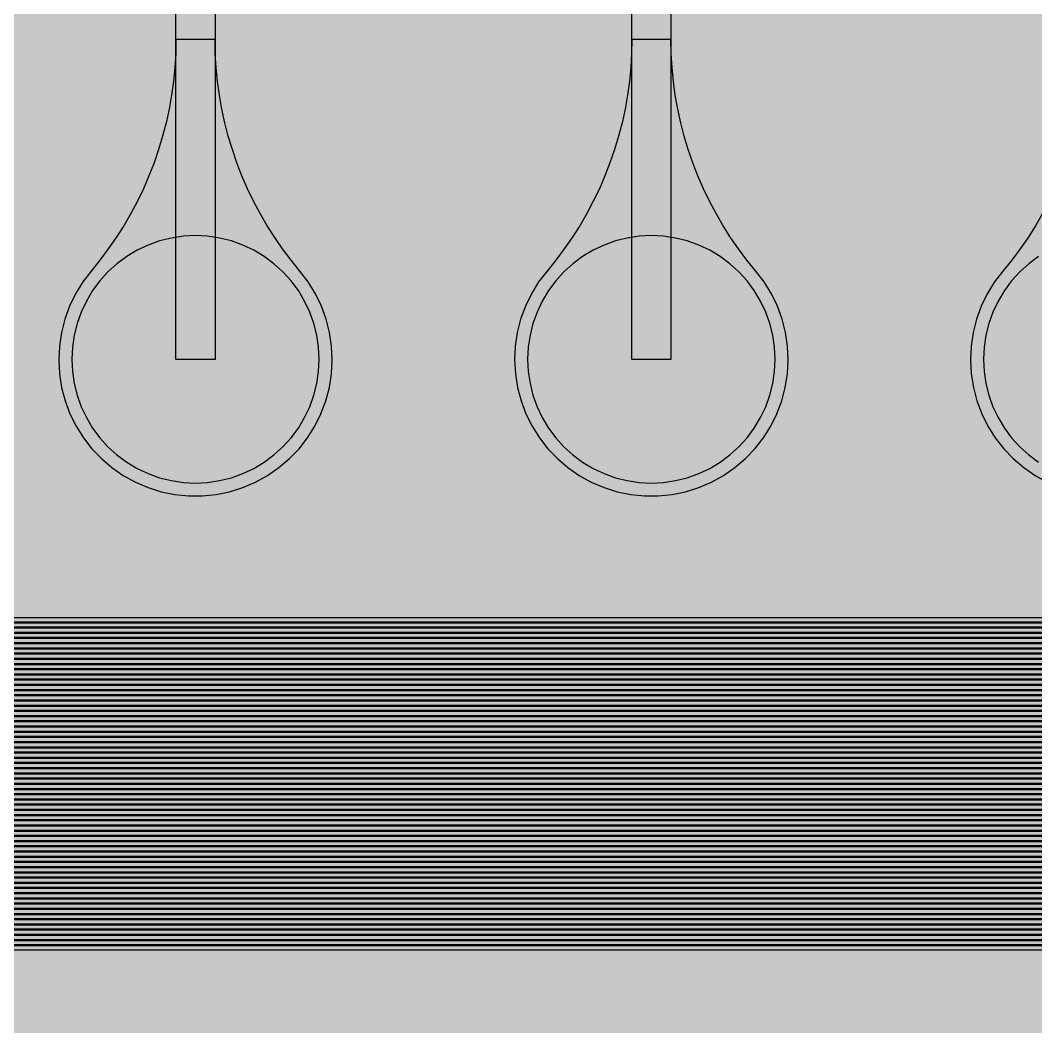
# Model space of a CAD drawing. Header units: metres. Extents: x -7231 to 10969, y -37556 to 1873.
# Drawn here: x -1178 to -398, y -27294 to -26521 of the extents above; entities that cross this region are included whole.
import ezdxf

# ---------------------------------------------------------------- set-up
doc = ezdxf.new("R2010")
doc.units = ezdxf.units.M
for name, color, linetype in [('Metal1', 4, 'CONTINUOUS'), ('Metal2', 3, 'CONTINUOUS'), ('Polyimide', 7, 'CONTINUOUS'), ('Polyimide_Negative', 5, 'CONTINUOUS')]:
    doc.layers.add(name, color=color, linetype=linetype)

msp = doc.modelspace()

# ---------------------------------------------------------------- hatches: boundary and pattern name
at = {"layer": 'Polyimide'}
msp.add_hatch(color=7, dxfattribs=at).paths.add_polyline_path([(4065.69, -468), (4066.67, -501.99), (4068.51, -535.99), (4071.41, -569.99), (4075.54, -603.99), (4081.04, -637.99), (4088.01, -671.99), (4096.52, -705.98), (4106.62, -739.98), (4118.33, -773.98), (4131.63, -807.98), (4146.49, -841.98), (4162.87, -875.98), (4180.68, -909.97), (4199.83, -943.97), (4220.22, -977.97), (4241.73, -1011.97), (4264.21, -1045.97), (4287.52, -1079.96), (4311.51, -1113.96), (4336.01, -1147.96), (4360.86, -1181.96), (4385.88, -1215.96), (4410.89, -1249.96), (4435.74, -1283.95), (4460.24, -1317.95), (4484.23, -1351.95), (4507.54, -1385.95), (4530.02, -1419.95), (4551.53, -1453.94), (4571.92, -1487.94), (4591.07, -1521.94), (4608.88, -1555.94), (4625.26, -1589.94), (4640.12, -1623.94), (4653.42, -1657.93), (4665.13, -1691.93), (4675.23, -1725.93), (4683.74, -1759.93), (4690.71, -1793.93), (4696.21, -1827.93), (4700.34, -1861.92), (4703.24, -1895.92), (4705.08, -1929.92), (4706.06, -1963.92), (4706.44, -1997.92), (4706.5, -2031.91), (4706.5, -4793.02), (4709.95, -4838.39), (4720.22, -4882.71), (4737.08, -4924.98), (4760.13, -4964.2), (4788.85, -4999.49), (4822.58, -5030.03), (4860.53, -5055.12), (4901.85, -5074.18), (4901.85, -5074.18), (4970.68, -5105.23), (5034.7, -5145.26), (5092.76, -5193.54), (5143.8, -5249.19), (5186.89, -5311.2), (5221.24, -5378.44), (5246.23, -5449.69), (5261.41, -5523.66), (5266.5, -5599), (5261.41, -5674.34), (5246.23, -5748.31), (5221.24, -5819.56), (5186.89, -5886.8), (5143.8, -5948.81), (5092.76, -6004.46), (5034.7, -6052.74), (4970.68, -6092.77), (4901.85, -6123.82), (4860.53, -6142.88), (4822.58, -6167.97), (4788.85, -6198.51), (4760.13, -6233.8), (4737.08, -6273.02), (4720.22, -6315.29), (4709.95, -6359.61), (4706.5, -6404.98), (4706.5, -9221.52), (4709.95, -9266.88), (4720.22, -9311.21), (4737.08, -9353.47), (4760.13, -9392.7), (4788.85, -9427.98), (4822.58, -9458.52), (4860.53, -9483.61), (4901.85, -9502.67), (4970.68, -9533.72), (5034.7, -9573.75), (5092.76, -9622.03), (5143.8, -9677.68), (5186.89, -9739.69), (5221.24, -9806.94), (5246.23, -9878.19), (5261.41, -9952.16), (5266.5, -10027.49), (5261.41, -10102.83), (5246.23, -10176.8), (5221.24, -10248.05), (5186.89, -10315.3), (5143.8, -10377.31), (5092.76, -10432.96), (5034.7, -10481.24), (4970.68, -10521.27), (4901.85, -10552.32), (4860.53, -10571.38), (4822.58, -10596.46), (4788.85, -10627), (4760.13, -10662.29), (4737.08, -10701.52), (4720.22, -10743.78), (4709.95, -10788.1), (4706.5, -10833.47), (4706.5, -13650.01), (4709.95, -13695.38), (4720.22, -13739.7), (4737.08, -13781.96), (4760.13, -13821.19), (4788.85, -13856.48), (4822.58, -13887.02), (4860.53, -13912.11), (4901.85, -13931.17), (4970.68, -13962.22), (5034.7, -14002.25), (5092.76, -14050.53), (5143.8, -14106.18), (5186.89, -14168.19), (5221.24, -14235.43), (5246.23, -14306.68), (5261.41, -14380.65), (5266.5, -14455.99), (5261.41, -14531.33), (5246.23, -14605.29), (5221.24, -14676.55), (5186.89, -14743.79), (5143.8, -14805.8), (5092.76, -14861.45), (5034.7, -14909.73), (4970.68, -14949.76), (4901.85, -14980.81), (4860.53, -14999.87), (4822.58, -15024.96), (4788.85, -15055.5), (4760.13, -15090.79), (4737.08, -15130.01), (4720.22, -15172.27), (4709.95, -15216.6), (4706.5, -15261.97), (4706.5, -15455.99), (4720.95, -15750.04), (4764.14, -16041.26), (4835.68, -16326.84), (4934.86, -16604.04), (5060.74, -16870.18), (5212.09, -17122.7), (5387.47, -17359.17), (5585.18, -17577.31), (5803.32, -17775.02), (6039.79, -17950.4), (6292.31, -18101.75), (6558.45, -18227.63), (6835.65, -18326.81), (7121.23, -18398.34), (7412.45, -18441.54), (7706.5, -18455.99), (9969.01, -18455.99), (10047.42, -18459.84), (10125.08, -18471.36), (10201.23, -18490.44), (10275.15, -18516.89), (10346.12, -18550.45), (10413.46, -18590.81), (10476.52, -18637.58), (10534.69, -18690.3), (10587.41, -18748.47), (10634.18, -18811.53), (10674.54, -18878.87), (10708.11, -18949.84), (10734.56, -19023.76), (10753.63, -19099.92), (10765.15, -19177.58), (10769.01, -19255.99), (10769.01, -20895.8), (10730.24, -20951.41), (10694.6, -21009.08), (10662.21, -21068.63), (10633.17, -21129.89), (10607.55, -21192.66), (10585.45, -21256.74), (10566.93, -21321.96), (10552.05, -21388.09), (10540.84, -21454.95), (10533.35, -21522.33), (10529.6, -21590.02), (10529.6, -21657.81), (10533.35, -21725.5), (10540.84, -21792.87), (10552.05, -21859.73), (10566.93, -21925.87), (10585.45, -21991.08), (10607.55, -22055.17), (10633.17, -22117.94), (10662.21, -22179.19), (10694.6, -22238.74), (10730.24, -22296.41), (10769.01, -22352.03), (10769.01, -32454.24), (10728.74, -32510.49), (10691.72, -32568.92), (10658.05, -32629.35), (10627.85, -32691.58), (10601.2, -32755.42), (10578.21, -32820.67), (10558.93, -32887.1), (10543.44, -32954.52), (10531.77, -33022.71), (10523.97, -33091.44), (10520.07, -33160.51), (10520.07, -33229.69), (10523.97, -33298.75), (10531.77, -33367.49), (10543.44, -33435.67), (10558.93, -33503.09), (10578.21, -33569.53), (10601.2, -33634.77), (10627.85, -33698.61), (10658.05, -33760.85), (10691.72, -33821.28), (10728.74, -33879.71), (10769.01, -33935.96), (10769.01, -36556), (10765.15, -36634.41), (10753.63, -36712.07), (10734.56, -36788.23), (10708.11, -36862.15), (10674.54, -36933.12), (10634.18, -37000.46), (10587.41, -37063.51), (10534.69, -37121.69), (10476.52, -37174.41), (10413.46, -37221.18), (10346.12, -37261.54), (10275.15, -37295.1), (10201.23, -37321.55), (10125.08, -37340.63), (10047.42, -37352.15), (9969.01, -37356), (-6231.01, -37356), (-6309.42, -37352.15), (-6387.08, -37340.63), (-6463.23, -37321.55), (-6537.15, -37295.1), (-6608.12, -37261.54), (-6675.46, -37221.18), (-6738.52, -37174.41), (-6796.69, -37121.69), (-6849.41, -37063.51), (-6896.18, -37000.46), (-6936.54, -36933.12), (-6970.11, -36862.15), (-6996.56, -36788.23), (-7015.63, -36712.07), (-7027.15, -36634.41), (-7031.01, -36556), (-7031.01, -33936), (-6990.74, -33879.75), (-6953.7, -33821.31), (-6920.03, -33760.88), (-6889.82, -33698.64), (-6863.18, -33634.8), (-6840.18, -33569.55), (-6820.9, -33503.11), (-6805.4, -33435.69), (-6793.74, -33367.49), (-6785.94, -33298.75), (-6782.03, -33229.68), (-6782.03, -33160.5), (-6785.94, -33091.43), (-6793.74, -33022.69), (-6805.4, -32954.5), (-6820.9, -32887.07), (-6840.18, -32820.63), (-6863.18, -32755.39), (-6889.82, -32691.54), (-6920.03, -32629.3), (-6953.7, -32568.87), (-6990.74, -32510.43), (-7031.01, -32454.18), (-7031.01, -22364.83), (-6990.74, -22308.58), (-6953.7, -22250.14), (-6920.03, -22189.71), (-6889.82, -22127.47), (-6863.18, -22063.62), (-6840.18, -21998.38), (-6820.9, -21931.94), (-6805.4, -21864.51), (-6793.74, -21796.32), (-6785.94, -21727.58), (-6782.03, -21658.51), (-6782.03, -21589.33), (-6785.94, -21520.26), (-6793.74, -21451.52), (-6805.4, -21383.32), (-6820.9, -21315.9), (-6840.18, -21249.46), (-6863.18, -21184.21), (-6889.82, -21120.37), (-6920.03, -21058.13), (-6953.7, -20997.7), (-6990.74, -20939.26), (-7031.01, -20883.01), (-7031.01, -19255.99), (-7027.15, -19177.58), (-7015.63, -19099.92), (-6996.56, -19023.76), (-6970.11, -18949.84), (-6936.54, -18878.87), (-6896.18, -18811.53), (-6849.41, -18748.47), (-6796.69, -18690.3), (-6738.52, -18637.58), (-6675.46, -18590.81), (-6608.12, -18550.45), (-6537.15, -18516.89), (-6463.23, -18490.44), (-6387.08, -18471.36), (-6309.42, -18459.84), (-6231.01, -18455.99), (-3968.5, -18455.99), (-3674.45, -18441.54), (-3383.23, -18398.34), (-3097.65, -18326.81), (-2820.45, -18227.63), (-2554.31, -18101.75), (-2301.79, -17950.4), (-2065.32, -17775.02), (-1847.18, -17577.31), (-1649.47, -17359.17), (-1474.09, -17122.7), (-1322.74, -16870.18), (-1196.86, -16604.04), (-1097.68, -16326.84), (-1026.14, -16041.26), (-982.95, -15750.04), (-968.5, -15455.99), (-968.5, -15261.97), (-971.95, -15216.6), (-982.22, -15172.27), (-999.08, -15130.01), (-1022.13, -15090.79), (-1050.85, -15055.5), (-1084.58, -15024.96), (-1122.53, -14999.87), (-1163.85, -14980.81), (-1232.68, -14949.76), (-1296.7, -14909.73), (-1354.76, -14861.45), (-1405.8, -14805.8), (-1448.89, -14743.79), (-1483.24, -14676.55), (-1508.23, -14605.29), (-1523.41, -14531.33), (-1528.5, -14455.99), (-1523.41, -14380.65), (-1508.23, -14306.68), (-1483.24, -14235.43), (-1448.89, -14168.19), (-1405.8, -14106.18), (-1354.76, -14050.53), (-1296.7, -14002.25), (-1232.68, -13962.22), (-1163.85, -13931.17), (-1122.53, -13912.11), (-1084.58, -13887.02), (-1050.85, -13856.48), (-1022.13, -13821.19), (-999.08, -13781.96), (-982.22, -13739.7), (-971.95, -13695.38), (-968.5, -13650.01), (-968.5, -12309.64), (-971.95, -12264.27), (-982.22, -12219.94), (-999.08, -12177.68), (-1022.13, -12138.46), (-1050.85, -12103.17), (-1084.58, -12072.63), (-1122.53, -12047.54), (-1163.85, -12028.48), (-1232.68, -11997.43), (-1296.7, -11957.4), (-1354.76, -11909.12), (-1405.8, -11853.47), (-1448.89, -11791.46), (-1483.24, -11724.22), (-1508.23, -11652.96), (-1523.41, -11579), (-1528.5, -11503.66), (-1523.41, -11428.32), (-1508.23, -11354.35), (-1483.24, -11283.1), (-1448.89, -11215.86), (-1405.8, -11153.85), (-1354.76, -11098.2), (-1296.7, -11049.92), (-1232.68, -11009.89), (-1163.85, -10978.84), (-1122.53, -10959.78), (-1084.58, -10934.69), (-1050.85, -10904.15), (-1022.13, -10868.86), (-999.08, -10829.63), (-982.22, -10787.37), (-971.95, -10743.05), (-968.5, -10697.68), (-968.5, -9357.31), (-971.95, -9311.94), (-982.22, -9267.62), (-999.08, -9225.35), (-1022.13, -9186.13), (-1050.85, -9150.84), (-1084.58, -9120.3), (-1122.53, -9095.21), (-1163.85, -9076.15), (-1163.85, -9076.15), (-1232.68, -9045.1), (-1296.7, -9005.07), (-1354.76, -8956.79), (-1405.8, -8901.14), (-1448.89, -8839.13), (-1483.24, -8771.89), (-1508.23, -8700.64), (-1523.41, -8626.67), (-1528.5, -8551.33), (-1523.41, -8475.99), (-1508.23, -8402.02), (-1483.24, -8330.77), (-1448.89, -8263.53), (-1405.8, -8201.52), (-1354.76, -8145.87), (-1296.7, -8097.59), (-1232.68, -8057.56), (-1163.85, -8026.51), (-1163.85, -8026.51), (-1122.53, -8007.45), (-1084.58, -7982.36), (-1050.85, -7951.82), (-1022.13, -7916.53), (-999.08, -7877.31), (-982.22, -7835.04), (-971.95, -7790.72), (-968.5, -7745.35), (-968.5, -6404.98), (-971.95, -6359.61), (-982.22, -6315.29), (-999.08, -6273.02), (-1022.13, -6233.8), (-1050.85, -6198.51), (-1084.58, -6167.97), (-1122.53, -6142.88), (-1163.85, -6123.82), (-1163.85, -6123.82), (-1232.68, -6092.77), (-1296.7, -6052.74), (-1354.76, -6004.46), (-1405.8, -5948.81), (-1448.89, -5886.8), (-1483.24, -5819.56), (-1508.23, -5748.31), (-1523.41, -5674.34), (-1528.5, -5599), (-1523.41, -5523.66), (-1508.23, -5449.69), (-1483.24, -5378.44), (-1448.89, -5311.2), (-1405.8, -5249.19), (-1354.76, -5193.54), (-1296.7, -5145.26), (-1232.68, -5105.23), (-1163.85, -5074.18), (-1163.85, -5074.18), (-1122.53, -5055.12), (-1084.58, -5030.03), (-1050.85, -4999.49), (-1022.13, -4964.2), (-999.08, -4924.98), (-982.22, -4882.71), (-971.95, -4838.39), (-968.5, -4793.02), (-968.5, -2031.91), (-968.44, -1997.92), (-968.06, -1963.92), (-967.05, -1929.92), (-965.18, -1895.92), (-962.22, -1861.92), (-958.01, -1827.93), (-952.41, -1793.93), (-945.31, -1759.93), (-936.64, -1725.93), (-926.35, -1691.93), (-914.43, -1657.93), (-900.88, -1623.94), (-885.74, -1589.94), (-869.05, -1555.94), (-850.91, -1521.94), (-831.4, -1487.94), (-810.63, -1453.94), (-788.72, -1419.95), (-765.82, -1385.95), (-742.07, -1351.95), (-717.63, -1317.95), (-692.67, -1283.95), (-667.36, -1249.96), (-641.88, -1215.96), (-616.39, -1181.96), (-591.08, -1147.96), (-566.12, -1113.96), (-541.68, -1079.96), (-517.93, -1045.97), (-495.03, -1011.97), (-473.12, -977.97), (-452.35, -943.97), (-432.84, -909.97), (-414.7, -875.98), (-398.01, -841.98), (-382.87, -807.98), (-369.32, -773.98), (-357.4, -739.98), (-347.11, -705.98), (-338.44, -671.99), (-331.34, -637.99), (-325.74, -603.99), (-321.53, -569.99), (-318.57, -535.99), (-316.7, -501.99), (-315.69, -468), (-315.31, -434), (-315.25, -400), (-315.25, 401), (-315.25, 451), (-315.25, 1644), (-270.25, 1644), (-270.03, 1637.13), (-269.35, 1630.29), (-268.23, 1623.52), (-266.67, 1616.82), (-264.68, 1610.25), (-262.26, 1603.82), (-259.42, 1597.56), (-256.18, 1591.5), (-252.55, 1585.67), (-248.55, 1580.08), (-244.19, 1574.77), (-239.5, 1569.75), (-234.48, 1565.06), (-229.17, 1560.7), (-223.58, 1556.7), (-217.75, 1553.07), (-211.69, 1549.83), (-205.43, 1546.99), (-199, 1544.57), (-192.43, 1542.58), (-185.73, 1541.02), (-178.96, 1539.9), (-172.12, 1539.22), (-165.25, 1539), (-158.38, 1539.22), (-151.54, 1539.9), (-144.77, 1541.02), (-138.07, 1542.58), (-131.5, 1544.57), (-125.07, 1546.99), (-118.81, 1549.83), (-112.75, 1553.07), (-106.92, 1556.7), (-101.33, 1560.7), (-96.02, 1565.06), (-91, 1569.75), (-86.31, 1574.77), (-81.95, 1580.08), (-77.95, 1585.67), (-74.32, 1591.5), (-71.08, 1597.56), (-68.24, 1603.82), (-65.82, 1610.25), (-63.83, 1616.82), (-62.27, 1623.52), (-61.15, 1630.29), (-60.47, 1637.13), (-60.25, 1644), (1853, 1644), (1853, 1573), (3815.25, 1573), (3815.46, 1579.54), (3816.11, 1586.05), (3817.17, 1592.51), (3818.66, 1598.88), (3820.56, 1605.14), (3822.86, 1611.27), (3825.56, 1617.23), (3828.65, 1623), (3832.1, 1628.56), (3835.91, 1633.88), (3840.07, 1638.93), (3844.54, 1643.71), (3849.32, 1648.18), (3854.37, 1652.34), (3859.69, 1656.15), (3865.25, 1659.6), (3871.02, 1662.69), (3876.98, 1665.39), (3883.11, 1667.69), (3889.37, 1669.59), (3895.74, 1671.08), (3902.2, 1672.14), (3908.71, 1672.79), (3915.25, 1673), (3921.79, 1672.79), (3928.3, 1672.14), (3934.76, 1671.08), (3941.13, 1669.59), (3947.39, 1667.69), (3953.52, 1665.39), (3959.48, 1662.69), (3965.25, 1659.6), (3970.81, 1656.15), (3976.13, 1652.34), (3981.18, 1648.18), (3985.96, 1643.71), (3990.43, 1638.93), (3994.59, 1633.88), (3998.4, 1628.56), (4001.85, 1623), (4004.94, 1617.23), (4007.64, 1611.27), (4009.94, 1605.14), (4011.84, 1598.88), (4013.33, 1592.51), (4014.39, 1586.05), (4015.04, 1579.54), (4015.25, 1573), (4065.25, 1573), (4065.25, 451), (4065.25, 401), (4065.25, -400), (4065.31, -434), (4065.69, -468)])

# ---------------------------------------------------------------- linework, layer by layer
at = {"layer": 'Metal1'}
for points in [[(1096.75, -19211.93), (1096.75, -27199.72), (1065.72, -27230.75), (-5962.22, -27230.75), (-5993.25, -27199.72), (-5993.25, -24720.28), (-5962.22, -24689.25), (-22.78, -24689.25), (11.08, -24719.1), (21.5, -24877.06), (21.5, -25671), (-8.5, -25671), (-8.5, -24877.06), (1.92, -24722.9), (-24.22, -24692.75), (-5960.78, -24692.75), (-5989.75, -24721.72), (-5989.75, -27198.27), (-5960.78, -27227.25), (1064.28, -27227.25), (1093.25, -27198.27), (1093.25, -19211.93)], [(1088.75, -19211.93), (1088.75, -27191.72), (1057.72, -27222.75), (-5954.22, -27222.75), (-5985.25, -27191.72), (-5985.25, -24728.28), (-5954.22, -24697.25), (-372.78, -24697.25), (-338.89, -24727.09), (-328.5, -24883.46), (-328.5, -25671), (-358.5, -25671), (-358.5, -24883.46), (-348.11, -24730.91), (-374.22, -24700.75), (-5952.78, -24700.75), (-5981.75, -24729.72), (-5981.75, -27190.27), (-5952.78, -27219.25), (1056.28, -27219.25), (1085.25, -27190.27), (1085.25, -19211.93)], [(1080.75, -19211.93), (1080.75, -27183.72), (1049.72, -27214.75), (-5946.22, -27214.75), (-5977.25, -27183.72), (-5977.25, -24736.28), (-5946.22, -24705.25), (-722.78, -24705.25), (-688.87, -24735.08), (-678.5, -24889.86), (-678.5, -25671), (-708.5, -25671), (-708.5, -24889.86), (-698.13, -24738.92), (-724.22, -24708.75), (-5944.78, -24708.75), (-5973.75, -24737.72), (-5973.75, -27182.27), (-5944.78, -27211.25), (1048.28, -27211.25), (1077.25, -27182.27), (1077.25, -19211.93)], [(1072.75, -19211.93), (1072.75, -27175.72), (1041.72, -27206.75), (-5938.22, -27206.75), (-5969.25, -27175.72), (-5969.25, -24744.28), (-5938.22, -24713.25), (-1072.78, -24713.25), (-1038.85, -24743.07), (-1028.5, -24896.26), (-1028.5, -25671), (-1058.5, -25671), (-1058.5, -24896.26), (-1048.15, -24746.93), (-1074.22, -24716.75), (-5936.78, -24716.75), (-5965.75, -24745.72), (-5965.75, -27174.27), (-5936.78, -27203.25), (1040.28, -27203.25), (1069.25, -27174.27), (1069.25, -19211.93)], [(1064.75, -19211.93), (1064.75, -27167.72), (1033.72, -27198.75), (-5930.22, -27198.75), (-5961.25, -27167.72), (-5961.25, -24752.28), (-5930.22, -24721.25), (-1422.78, -24721.25), (-1388.82, -24751.06), (-1378.5, -24902.66), (-1378.5, -25671), (-1408.5, -25671), (-1408.5, -24902.66), (-1398.18, -24754.94), (-1424.22, -24724.75), (-5928.78, -24724.75), (-5957.75, -24753.72), (-5957.75, -27166.27), (-5928.78, -27195.25), (1032.28, -27195.25), (1061.25, -27166.27), (1061.25, -19211.93)], [(1056.75, -19211.93), (1056.75, -27159.72), (1025.72, -27190.75), (-5922.22, -27190.75), (-5953.25, -27159.72), (-5953.25, -24760.28), (-5922.22, -24729.25), (-1772.78, -24729.25), (-1738.8, -24759.05), (-1728.5, -24909.06), (-1728.5, -25671), (-1758.5, -25671), (-1758.5, -24909.06), (-1748.2, -24762.95), (-1774.22, -24732.75), (-5920.78, -24732.75), (-5949.75, -24761.72), (-5949.75, -27158.27), (-5920.78, -27187.25), (1024.28, -27187.25), (1053.25, -27158.27), (1053.25, -19211.93)], [(1048.75, -19211.93), (1048.75, -27151.72), (1017.72, -27182.75), (-5914.22, -27182.75), (-5945.25, -27151.72), (-5945.25, -24768.28), (-5914.22, -24737.25), (-2122.78, -24737.25), (-2088.77, -24767.04), (-2078.5, -24915.46), (-2078.5, -25671), (-2108.5, -25671), (-2108.5, -24915.46), (-2098.23, -24770.96), (-2124.22, -24740.75), (-5912.78, -24740.75), (-5941.75, -24769.72), (-5941.75, -27150.27), (-5912.78, -27179.25), (1016.28, -27179.25), (1045.25, -27150.27), (1045.25, -19211.93)], [(1040.75, -19211.93), (1040.75, -27143.72), (1009.72, -27174.75), (-5906.22, -27174.75), (-5937.25, -27143.72), (-5937.25, -24776.28), (-5906.22, -24745.25), (-2472.78, -24745.25), (-2438.75, -24775.03), (-2428.5, -24921.86), (-2428.5, -25671), (-2458.5, -25671), (-2458.5, -24921.86), (-2448.25, -24778.97), (-2474.22, -24748.75), (-5904.78, -24748.75), (-5933.75, -24777.72), (-5933.75, -27142.27), (-5904.78, -27171.25), (1008.28, -27171.25), (1037.25, -27142.27), (1037.25, -19211.93)], [(1032.75, -19211.93), (1032.75, -27135.72), (1001.72, -27166.75), (-5898.22, -27166.75), (-5929.25, -27135.72), (-5929.25, -24784.28), (-5898.22, -24753.25), (-2822.78, -24753.25), (-2788.72, -24783.02), (-2778.5, -24928.26), (-2778.5, -25671), (-2808.5, -25671), (-2808.5, -24928.26), (-2798.28, -24786.98), (-2824.22, -24756.75), (-5896.78, -24756.75), (-5925.75, -24785.72), (-5925.75, -27134.27), (-5896.78, -27163.25), (1000.28, -27163.25), (1029.25, -27134.27), (1029.25, -19211.93)], [(1024.75, -19211.93), (1024.75, -27127.72), (993.72, -27158.75), (-5890.22, -27158.75), (-5921.25, -27127.72), (-5921.25, -24792.28), (-5890.22, -24761.25), (-3172.78, -24761.25), (-3138.7, -24791.01), (-3128.5, -24934.66), (-3128.5, -25671), (-3158.5, -25671), (-3158.5, -24934.66), (-3148.3, -24794.99), (-3174.22, -24764.75), (-5888.78, -24764.75), (-5917.75, -24793.72), (-5917.75, -27126.27), (-5888.78, -27155.25), (992.28, -27155.25), (1021.25, -27126.27), (1021.25, -19211.93)], [(1016.75, -19211.93), (1016.75, -27119.72), (985.72, -27150.75), (-5882.22, -27150.75), (-5913.25, -27119.72), (-5913.25, -24800.28), (-5882.22, -24769.25), (-3522.78, -24769.25), (-3488.67, -24799), (-3478.5, -24941.06), (-3478.5, -25671), (-3508.5, -25671), (-3508.5, -24941.06), (-3498.33, -24803), (-3524.22, -24772.75), (-5880.78, -24772.75), (-5909.75, -24801.72), (-5909.75, -27118.27), (-5880.78, -27147.25), (984.28, -27147.25), (1013.25, -27118.27), (1013.25, -19211.93)], [(1008.75, -19211.93), (1008.75, -27111.72), (977.72, -27142.75), (-5874.22, -27142.75), (-5905.25, -27111.72), (-5905.25, -24808.28), (-5874.22, -24777.25), (-3872.78, -24777.25), (-3838.64, -24806.99), (-3828.5, -24947.46), (-3828.5, -25671), (-3858.5, -25671), (-3858.5, -24947.46), (-3848.36, -24811.01), (-3874.22, -24780.75), (-5872.78, -24780.75), (-5901.75, -24809.72), (-5901.75, -27110.27), (-5872.78, -27139.25), (976.28, -27139.25), (1005.25, -27110.27), (1005.25, -19211.93)], [(1000.75, -19211.93), (1000.75, -27103.72), (969.72, -27134.75), (-5866.22, -27134.75), (-5897.25, -27103.72), (-5897.25, -24816.28), (-5866.22, -24785.25), (-4222.78, -24785.25), (-4188.61, -24814.98), (-4178.5, -24953.86), (-4178.5, -25671), (-4208.5, -25671), (-4208.5, -24953.86), (-4198.39, -24819.02), (-4224.22, -24788.75), (-5864.78, -24788.75), (-5893.75, -24817.72), (-5893.75, -27102.27), (-5864.78, -27131.25), (968.28, -27131.25), (997.25, -27102.27), (997.25, -19211.93)], [(992.75, -19211.93), (992.75, -27095.72), (961.72, -27126.75), (-5858.22, -27126.75), (-5889.25, -27095.72), (-5889.25, -24824.28), (-5858.22, -24793.25), (-4572.78, -24793.25), (-4538.59, -24822.96), (-4528.5, -24960.26), (-4528.5, -25671), (-4558.5, -25671), (-4558.5, -24960.26), (-4548.41, -24827.04), (-4574.22, -24796.75), (-5856.78, -24796.75), (-5885.75, -24825.72), (-5885.75, -27094.27), (-5856.78, -27123.25), (960.28, -27123.25), (989.25, -27094.27), (989.25, -19211.93)], [(984.75, -19211.93), (984.75, -27087.72), (953.72, -27118.75), (-5850.22, -27118.75), (-5881.25, -27087.72), (-5881.25, -24832.28), (-5850.22, -24801.25), (-4922.78, -24801.25), (-4888.56, -24830.95), (-4878.5, -24966.66), (-4878.5, -25671), (-4908.5, -25671), (-4908.5, -24966.66), (-4898.44, -24835.05), (-4924.22, -24804.75), (-5848.78, -24804.75), (-5877.75, -24833.72), (-5877.75, -27086.27), (-5848.78, -27115.25), (952.28, -27115.25), (981.25, -27086.27), (981.25, -19211.93)], [(976.75, -19211.93), (976.75, -27079.72), (945.72, -27110.75), (-5842.22, -27110.75), (-5873.25, -27079.72), (-5873.25, -24840.28), (-5842.22, -24809.25), (-5272.78, -24809.25), (-5238.53, -24838.94), (-5228.5, -24973.06), (-5228.5, -25671), (-5258.5, -25671), (-5258.5, -24973.06), (-5248.47, -24843.06), (-5274.22, -24812.75), (-5840.78, -24812.75), (-5869.75, -24841.72), (-5869.75, -27078.27), (-5840.78, -27107.25), (944.28, -27107.25), (973.25, -27078.27), (973.25, -19211.93)], [(968.75, -19211.93), (968.75, -27071.72), (937.72, -27102.75), (-5834.22, -27102.75), (-5865.25, -27071.72), (-5865.25, -25830.28), (-5834.22, -25799.25), (-22.78, -25799.25), (11.08, -25829.1), (21.5, -25987.06), (21.5, -26781), (-8.5, -26781), (-8.5, -25987.06), (1.92, -25832.9), (-24.22, -25802.75), (-5832.78, -25802.75), (-5861.75, -25831.72), (-5861.75, -27070.27), (-5832.78, -27099.25), (936.28, -27099.25), (965.25, -27070.27), (965.25, -19211.93)], [(960.75, -19211.93), (960.75, -27063.72), (929.72, -27094.75), (-5826.22, -27094.75), (-5857.25, -27063.72), (-5857.25, -25838.28), (-5826.22, -25807.25), (-372.78, -25807.25), (-338.89, -25837.09), (-328.5, -25993.46), (-328.5, -26781), (-358.5, -26781), (-358.5, -25993.46), (-348.11, -25840.91), (-374.22, -25810.75), (-5824.78, -25810.75), (-5853.75, -25839.72), (-5853.75, -27062.27), (-5824.78, -27091.25), (928.28, -27091.25), (957.25, -27062.27), (957.25, -19211.93)], [(952.75, -19211.93), (952.75, -27055.72), (921.72, -27086.75), (-5818.22, -27086.75), (-5849.25, -27055.72), (-5849.25, -25846.28), (-5818.22, -25815.25), (-722.78, -25815.25), (-688.87, -25845.08), (-678.5, -25999.86), (-678.5, -26781), (-708.5, -26781), (-708.5, -25999.86), (-698.13, -25848.92), (-724.22, -25818.75), (-5816.78, -25818.75), (-5845.75, -25847.72), (-5845.75, -27054.27), (-5816.78, -27083.25), (920.28, -27083.25), (949.25, -27054.27), (949.25, -19211.93)], [(944.75, -19211.93), (944.75, -27047.72), (913.72, -27078.75), (-5810.22, -27078.75), (-5841.25, -27047.72), (-5841.25, -25854.28), (-5810.22, -25823.25), (-1072.78, -25823.25), (-1038.85, -25853.07), (-1028.5, -26006.26), (-1028.5, -26781), (-1058.5, -26781), (-1058.5, -26006.26), (-1048.15, -25856.93), (-1074.22, -25826.75), (-5808.78, -25826.75), (-5837.75, -25855.72), (-5837.75, -27046.27), (-5808.78, -27075.25), (912.28, -27075.25), (941.25, -27046.27), (941.25, -19211.93)], [(936.75, -19211.93), (936.75, -27039.72), (905.72, -27070.75), (-5802.22, -27070.75), (-5833.25, -27039.72), (-5833.25, -25862.28), (-5802.22, -25831.25), (-1422.78, -25831.25), (-1388.82, -25861.06), (-1378.5, -26012.66), (-1378.5, -26781), (-1408.5, -26781), (-1408.5, -26012.66), (-1398.18, -25864.94), (-1424.22, -25834.75), (-5800.78, -25834.75), (-5829.75, -25863.72), (-5829.75, -27038.27), (-5800.78, -27067.25), (904.28, -27067.25), (933.25, -27038.27), (933.25, -19211.93)], [(928.75, -19211.93), (928.75, -27031.72), (897.72, -27062.75), (-5794.22, -27062.75), (-5825.25, -27031.72), (-5825.25, -25870.28), (-5794.22, -25839.25), (-1772.78, -25839.25), (-1738.8, -25869.05), (-1728.5, -26019.06), (-1728.5, -26781), (-1758.5, -26781), (-1758.5, -26019.06), (-1748.2, -25872.95), (-1774.22, -25842.75), (-5792.78, -25842.75), (-5821.75, -25871.72), (-5821.75, -27030.27), (-5792.78, -27059.25), (896.28, -27059.25), (925.25, -27030.27), (925.25, -19211.93)], [(920.75, -19211.93), (920.75, -27023.72), (889.72, -27054.75), (-5786.22, -27054.75), (-5817.25, -27023.72), (-5817.25, -25878.28), (-5786.22, -25847.25), (-2122.78, -25847.25), (-2088.77, -25877.04), (-2078.5, -26025.46), (-2078.5, -26781), (-2108.5, -26781), (-2108.5, -26025.46), (-2098.23, -25880.96), (-2124.22, -25850.75), (-5784.78, -25850.75), (-5813.75, -25879.72), (-5813.75, -27022.27), (-5784.78, -27051.25), (888.28, -27051.25), (917.25, -27022.27), (917.25, -19211.93)], [(912.75, -19211.93), (912.75, -27015.72), (881.72, -27046.75), (-5778.22, -27046.75), (-5809.25, -27015.72), (-5809.25, -25886.28), (-5778.22, -25855.25), (-2472.78, -25855.25), (-2438.75, -25885.03), (-2428.5, -26031.86), (-2428.5, -26781), (-2458.5, -26781), (-2458.5, -26031.86), (-2448.25, -25888.97), (-2474.22, -25858.75), (-5776.78, -25858.75), (-5805.75, -25887.72), (-5805.75, -27014.27), (-5776.78, -27043.25), (880.28, -27043.25), (909.25, -27014.27), (909.25, -19211.93)], [(904.75, -19211.93), (904.75, -27007.72), (873.72, -27038.75), (-5770.22, -27038.75), (-5801.25, -27007.72), (-5801.25, -25894.28), (-5770.22, -25863.25), (-2822.78, -25863.25), (-2788.72, -25893.02), (-2778.5, -26038.26), (-2778.5, -26781), (-2808.5, -26781), (-2808.5, -26038.26), (-2798.28, -25896.98), (-2824.22, -25866.75), (-5768.78, -25866.75), (-5797.75, -25895.72), (-5797.75, -27006.27), (-5768.78, -27035.25), (872.28, -27035.25), (901.25, -27006.27), (901.25, -19211.93)], [(896.75, -19211.93), (896.75, -26999.72), (865.72, -27030.75), (-5762.22, -27030.75), (-5793.25, -26999.72), (-5793.25, -25902.28), (-5762.22, -25871.25), (-3172.78, -25871.25), (-3138.7, -25901.01), (-3128.5, -26044.66), (-3128.5, -26781), (-3158.5, -26781), (-3158.5, -26044.66), (-3148.3, -25904.99), (-3174.22, -25874.75), (-5760.78, -25874.75), (-5789.75, -25903.72), (-5789.75, -26998.27), (-5760.78, -27027.25), (864.28, -27027.25), (893.25, -26998.27), (893.25, -19211.93)], [(888.75, -19211.93), (888.75, -26991.72), (857.72, -27022.75), (-5754.22, -27022.75), (-5785.25, -26991.72), (-5785.25, -25910.28), (-5754.22, -25879.25), (-3522.78, -25879.25), (-3488.67, -25909), (-3478.5, -26051.06), (-3478.5, -26781), (-3508.5, -26781), (-3508.5, -26051.06), (-3498.33, -25913), (-3524.22, -25882.75), (-5752.78, -25882.75), (-5781.75, -25911.72), (-5781.75, -26990.27), (-5752.78, -27019.25), (856.28, -27019.25), (885.25, -26990.27), (885.25, -19211.93)], [(880.75, -19211.93), (880.75, -26983.72), (849.72, -27014.75), (-5746.22, -27014.75), (-5777.25, -26983.72), (-5777.25, -25918.28), (-5746.22, -25887.25), (-3872.78, -25887.25), (-3838.64, -25916.99), (-3828.5, -26057.46), (-3828.5, -26781), (-3858.5, -26781), (-3858.5, -26057.46), (-3848.36, -25921.01), (-3874.22, -25890.75), (-5744.78, -25890.75), (-5773.75, -25919.72), (-5773.75, -26982.27), (-5744.78, -27011.25), (848.28, -27011.25), (877.25, -26982.27), (877.25, -19211.93)], [(872.75, -19211.93), (872.75, -26975.72), (841.72, -27006.75), (-5738.22, -27006.75), (-5769.25, -26975.72), (-5769.25, -25926.28), (-5738.22, -25895.25), (-4222.78, -25895.25), (-4188.61, -25924.98), (-4178.5, -26063.86), (-4178.5, -26781), (-4208.5, -26781), (-4208.5, -26063.86), (-4198.39, -25929.02), (-4224.22, -25898.75), (-5736.78, -25898.75), (-5765.75, -25927.72), (-5765.75, -26974.27), (-5736.78, -27003.25), (840.28, -27003.25), (869.25, -26974.27), (869.25, -19211.93)], [(864.75, -19211.93), (864.75, -26967.72), (833.72, -26998.75), (-5730.22, -26998.75), (-5761.25, -26967.72), (-5761.25, -25934.28), (-5730.22, -25903.25), (-4572.78, -25903.25), (-4538.59, -25932.96), (-4528.5, -26070.26), (-4528.5, -26781), (-4558.5, -26781), (-4558.5, -26070.26), (-4548.41, -25937.04), (-4574.22, -25906.75), (-5728.78, -25906.75), (-5757.75, -25935.72), (-5757.75, -26966.27), (-5728.78, -26995.25), (832.28, -26995.25), (861.25, -26966.27), (861.25, -19211.93)], [(856.75, -19211.93), (856.75, -26959.72), (825.72, -26990.75), (-5722.22, -26990.75), (-5753.25, -26959.72), (-5753.25, -25942.28), (-5722.22, -25911.25), (-4922.78, -25911.25), (-4888.56, -25940.95), (-4878.5, -26076.66), (-4878.5, -26781), (-4908.5, -26781), (-4908.5, -26076.66), (-4898.44, -25945.05), (-4924.22, -25914.75), (-5720.78, -25914.75), (-5749.75, -25943.72), (-5749.75, -26958.27), (-5720.78, -26987.25), (824.28, -26987.25), (853.25, -26958.27), (853.25, -19211.93)], [(848.75, -19211.93), (848.75, -26951.72), (817.72, -26982.75), (-5714.22, -26982.75), (-5745.25, -26951.72), (-5745.25, -25950.28), (-5714.22, -25919.25), (-5272.78, -25919.25), (-5238.53, -25948.94), (-5228.5, -26083.06), (-5228.5, -26781), (-5258.5, -26781), (-5258.5, -26083.06), (-5248.47, -25953.06), (-5274.22, -25922.75), (-5712.78, -25922.75), (-5741.75, -25951.72), (-5741.75, -26950.27), (-5712.78, -26979.25), (816.28, -26979.25), (845.25, -26950.27), (845.25, -19211.93)], [(-393.15, -26669.07), (-398.55, -26678.35), (-404.31, -26687.41), (-410.41, -26696.24), (-416.86, -26704.82), (-423.63, -26713.15), (-430.07, -26721.58), (-435.62, -26730.61), (-440.23, -26740.16), (-443.86, -26750.13), (-446.46, -26760.41), (-448.01, -26770.9), (-448.5, -26781.49), (-447.91, -26792.08), (-446.26, -26802.55), (-443.57, -26812.81), (-439.85, -26822.74), (-435.14, -26832.25), (-429.51, -26841.23), (-422.99, -26849.6), (-415.67, -26857.27), (-407.61, -26864.16), (-398.89, -26870.2), (-389.61, -26875.33)]]:
    msp.add_lwpolyline(points, dxfattribs=at)
for points in [[(-1058.5, -26535.44), (-1058.71, -26546.17), (-1059.34, -26556.89), (-1060.38, -26567.57), (-1061.85, -26578.2), (-1063.72, -26588.77), (-1066.01, -26599.26), (-1068.7, -26609.65), (-1071.8, -26619.92), (-1075.3, -26630.07), (-1079.19, -26640.08), (-1083.46, -26649.92), (-1088.12, -26659.59), (-1093.15, -26669.07), (-1098.55, -26678.35), (-1104.31, -26687.41), (-1110.41, -26696.24), (-1116.86, -26704.82), (-1123.63, -26713.15), (-1130.07, -26721.58), (-1135.62, -26730.61), (-1140.23, -26740.16), (-1143.86, -26750.13), (-1146.46, -26760.41), (-1148.01, -26770.9), (-1148.5, -26781.49), (-1147.91, -26792.08), (-1146.26, -26802.55), (-1143.57, -26812.81), (-1139.85, -26822.74), (-1135.14, -26832.25), (-1129.51, -26841.23), (-1122.99, -26849.6), (-1115.67, -26857.27), (-1107.61, -26864.16), (-1098.89, -26870.2), (-1089.61, -26875.33), (-1079.86, -26879.5), (-1069.74, -26882.67), (-1059.35, -26884.8), (-1048.8, -26885.87), (-1038.2, -26885.87), (-1027.65, -26884.8), (-1017.26, -26882.67), (-1007.14, -26879.5), (-997.39, -26875.33), (-988.11, -26870.2), (-979.39, -26864.16), (-971.33, -26857.27), (-964.01, -26849.6), (-957.49, -26841.23), (-951.86, -26832.25), (-947.15, -26822.74), (-943.43, -26812.81), (-940.74, -26802.55), (-939.09, -26792.08), (-938.5, -26781.49), (-938.99, -26770.9), (-940.54, -26760.41), (-943.14, -26750.13), (-946.77, -26740.16), (-951.38, -26730.61), (-956.93, -26721.58), (-963.37, -26713.15), (-970.14, -26704.82), (-976.59, -26696.24), (-982.69, -26687.41), (-988.45, -26678.35), (-993.85, -26669.07), (-998.88, -26659.59), (-1003.54, -26649.92), (-1007.81, -26640.08), (-1011.7, -26630.07), (-1015.2, -26619.92), (-1018.3, -26609.65), (-1020.99, -26599.26), (-1023.28, -26588.77), (-1025.15, -26578.2), (-1026.62, -26567.57), (-1027.66, -26556.89), (-1028.29, -26546.17), (-1028.5, -26535.44), (-1058.5, -26535.44)], [(-708.5, -26535.44), (-708.71, -26546.17), (-709.34, -26556.89), (-710.38, -26567.57), (-711.85, -26578.2), (-713.72, -26588.77), (-716.01, -26599.26), (-718.7, -26609.65), (-721.8, -26619.92), (-725.3, -26630.07), (-729.19, -26640.08), (-733.46, -26649.92), (-738.12, -26659.59), (-743.15, -26669.07), (-748.55, -26678.35), (-754.31, -26687.41), (-760.41, -26696.24), (-766.86, -26704.82), (-773.63, -26713.15), (-780.07, -26721.58), (-785.62, -26730.61), (-790.23, -26740.16), (-793.86, -26750.13), (-796.46, -26760.41), (-798.01, -26770.9), (-798.5, -26781.49), (-797.91, -26792.08), (-796.26, -26802.55), (-793.57, -26812.81), (-789.85, -26822.74), (-785.14, -26832.25), (-779.51, -26841.23), (-772.99, -26849.6), (-765.67, -26857.27), (-757.61, -26864.16), (-748.89, -26870.2), (-739.61, -26875.33), (-729.86, -26879.5), (-719.74, -26882.67), (-709.35, -26884.8), (-698.8, -26885.87), (-688.2, -26885.87), (-677.65, -26884.8), (-667.26, -26882.67), (-657.14, -26879.5), (-647.39, -26875.33), (-638.11, -26870.2), (-629.39, -26864.16), (-621.33, -26857.27), (-614.01, -26849.6), (-607.49, -26841.23), (-601.86, -26832.25), (-597.15, -26822.74), (-593.43, -26812.81), (-590.74, -26802.55), (-589.09, -26792.08), (-588.5, -26781.49), (-588.99, -26770.9), (-590.54, -26760.41), (-593.14, -26750.13), (-596.77, -26740.16), (-601.38, -26730.61), (-606.93, -26721.58), (-613.37, -26713.15), (-620.14, -26704.82), (-626.59, -26696.24), (-632.69, -26687.41), (-638.45, -26678.35), (-643.85, -26669.07), (-648.88, -26659.59), (-653.54, -26649.92), (-657.81, -26640.08), (-661.7, -26630.07), (-665.2, -26619.92), (-668.3, -26609.65), (-670.99, -26599.26), (-673.28, -26588.77), (-675.15, -26578.2), (-676.62, -26567.57), (-677.66, -26556.89), (-678.29, -26546.17), (-678.5, -26535.44), (-708.5, -26535.44)]]:
    msp.add_lwpolyline(points, close=True, dxfattribs=at)
at = {"layer": 'Metal2'}
for points in [[(1100.75, -19211.93), (1100.75, -27203.72), (1069.72, -27234.75), (-5966.22, -27234.75), (-5997.25, -27203.72), (-5997.25, -24716.28), (-5966.22, -24685.25), (10.76, -24685.25), (60.35, -24707.92), (109.48, -24776.61), (194.48, -24923.49), (168.52, -24938.51), (83.51, -24791.63), (50.28, -24718.01), (9.82, -24688.75), (-5964.78, -24688.75), (-5993.75, -24717.72), (-5993.75, -27202.27), (-5964.78, -27231.25), (1068.28, -27231.25), (1097.25, -27202.27), (1097.25, -19211.93)], [(1092.75, -19211.93), (1092.75, -27195.72), (1061.72, -27226.75), (-5958.22, -27226.75), (-5989.25, -27195.72), (-5989.25, -24724.28), (-5958.22, -24693.25), (-339.25, -24693.25), (-289.13, -24715.44), (-242.77, -24777.67), (-155.63, -24923.3), (-181.37, -24938.7), (-268.51, -24793.08), (-299.49, -24726.05), (-340.17, -24696.75), (-5956.78, -24696.75), (-5985.75, -24725.72), (-5985.75, -27194.27), (-5956.78, -27223.25), (1060.28, -27223.25), (1089.25, -27194.27), (1089.25, -19211.93)], [(1084.75, -19211.93), (1084.75, -27187.72), (1053.72, -27218.75), (-5950.22, -27218.75), (-5981.25, -27187.72), (-5981.25, -24732.28), (-5950.22, -24701.25), (-689.26, -24701.25), (-638.57, -24722.9), (-595.11, -24778.83), (-505.75, -24923.1), (-531.25, -24938.9), (-620.61, -24794.62), (-649.26, -24734.11), (-690.17, -24704.75), (-5948.78, -24704.75), (-5977.75, -24733.72), (-5977.75, -27186.27), (-5948.78, -27215.25), (1052.28, -27215.25), (1081.25, -27186.27), (1081.25, -19211.93)], [(1076.75, -19211.93), (1076.75, -27179.72), (1045.72, -27210.75), (-5942.22, -27210.75), (-5973.25, -27179.72), (-5973.25, -24740.28), (-5942.22, -24709.25), (-1039.27, -24709.25), (-987.98, -24730.32), (-947.55, -24780.08), (-855.88, -24922.9), (-881.12, -24939.1), (-972.79, -24796.29), (-999.03, -24742.17), (-1040.16, -24712.75), (-5940.78, -24712.75), (-5969.75, -24741.72), (-5969.75, -27178.27), (-5940.78, -27207.25), (1044.28, -27207.25), (1073.25, -27178.27), (1073.25, -19211.93)], [(1068.75, -19211.93), (1068.75, -27171.72), (1037.72, -27202.75), (-5934.22, -27202.75), (-5965.25, -27171.72), (-5965.25, -24748.28), (-5934.22, -24717.25), (-1389.27, -24717.25), (-1337.37, -24737.68), (-1300.1, -24781.44), (-1206.02, -24922.68), (-1230.98, -24939.32), (-1325.06, -24798.07), (-1348.8, -24750.26), (-1390.15, -24720.75), (-5932.78, -24720.75), (-5961.75, -24749.72), (-5961.75, -27170.27), (-5932.78, -27199.25), (1036.28, -27199.25), (1065.25, -27170.27), (1065.25, -19211.93)], [(1060.75, -19211.93), (1060.75, -27163.72), (1029.72, -27194.75), (-5926.22, -27194.75), (-5957.25, -27163.72), (-5957.25, -24756.28), (-5926.22, -24725.25), (-1739.28, -24725.25), (-1686.71, -24744.97), (-1652.76, -24782.93), (-1556.17, -24922.46), (-1580.83, -24939.54), (-1677.42, -24800), (-1698.56, -24758.37), (-1740.14, -24728.75), (-5924.78, -24728.75), (-5953.75, -24757.72), (-5953.75, -27162.27), (-5924.78, -27191.25), (1028.28, -27191.25), (1057.25, -27162.27), (1057.25, -19211.93)], [(1052.75, -19211.93), (1052.75, -27155.72), (1021.72, -27186.75), (-5918.22, -27186.75), (-5949.25, -27155.72), (-5949.25, -24764.28), (-5918.22, -24733.25), (-2089.29, -24733.25), (-2036.02, -24752.18), (-2005.53, -24784.54), (-1906.33, -24922.23), (-1930.67, -24939.77), (-2029.87, -24802.08), (-2048.33, -24766.5), (-2090.14, -24736.75), (-5916.78, -24736.75), (-5945.75, -24765.72), (-5945.75, -27154.27), (-5916.78, -27183.25), (1020.28, -27183.25), (1049.25, -27154.27), (1049.25, -19211.93)], [(1044.75, -19211.93), (1044.75, -27147.72), (1013.72, -27178.75), (-5910.22, -27178.75), (-5941.25, -27147.72), (-5941.25, -24772.28), (-5910.22, -24741.25), (-2439.3, -24741.25), (-2385.29, -24759.31), (-2358.43, -24786.3), (-2256.51, -24921.99), (-2280.49, -24940.01), (-2382.42, -24804.32), (-2398.1, -24774.67), (-2440.13, -24744.75), (-5908.78, -24744.75), (-5937.75, -24773.72), (-5937.75, -27146.27), (-5908.78, -27175.25), (1012.28, -27175.25), (1041.25, -27146.27), (1041.25, -19211.93)], [(1036.75, -19211.93), (1036.75, -27139.72), (1005.72, -27170.75), (-5902.22, -27170.75), (-5933.25, -27139.72), (-5933.25, -24780.28), (-5902.22, -24749.25), (-2789.31, -24749.25), (-2734.52, -24766.33), (-2711.45, -24788.22), (-2606.7, -24921.74), (-2630.3, -24940.26), (-2735.05, -24806.74), (-2747.87, -24782.88), (-2790.12, -24752.75), (-5900.78, -24752.75), (-5929.75, -24781.72), (-5929.75, -27138.27), (-5900.78, -27167.25), (1004.28, -27167.25), (1033.25, -27138.27), (1033.25, -19211.93)], [(1028.75, -19211.93), (1028.75, -27131.72), (997.72, -27162.75), (-5894.22, -27162.75), (-5925.25, -27131.72), (-5925.25, -24788.28), (-5894.22, -24757.25), (-3170.15, -24757.25), (-3114.09, -24772.44), (-3077.89, -24800.39), (-2957.89, -24920.39), (-2979.11, -24941.61), (-3099.11, -24821.61), (-3124.48, -24787.99), (-3170.85, -24760.75), (-5892.78, -24760.75), (-5921.75, -24789.72), (-5921.75, -27130.27), (-5892.78, -27159.25), (996.28, -27159.25), (1025.25, -27130.27), (1025.25, -19211.93)], [(1020.75, -19211.93), (1020.75, -27123.72), (989.72, -27154.75), (-5886.22, -27154.75), (-5917.25, -27123.72), (-5917.25, -24796.28), (-5886.22, -24765.25), (-3512.15, -24765.25), (-3455.55, -24779.63), (-3427.89, -24800.39), (-3307.89, -24920.39), (-3329.11, -24941.61), (-3449.11, -24821.61), (-3467.02, -24796.8), (-3512.85, -24768.75), (-5884.78, -24768.75), (-5913.75, -24797.72), (-5913.75, -27122.27), (-5884.78, -27151.25), (988.28, -27151.25), (1017.25, -27122.27), (1017.25, -19211.93)], [(1012.75, -19211.93), (1012.75, -27115.72), (981.72, -27146.75), (-5878.22, -27146.75), (-5909.25, -27115.72), (-5909.25, -24804.28), (-5878.22, -24773.25), (-3854.15, -24773.25), (-3796.85, -24786.57), (-3777.89, -24800.39), (-3657.89, -24920.39), (-3679.11, -24941.61), (-3799.11, -24821.61), (-3809.73, -24805.85), (-3854.85, -24776.75), (-5876.78, -24776.75), (-5905.75, -24805.72), (-5905.75, -27114.27), (-5876.78, -27143.25), (980.28, -27143.25), (1009.25, -27114.27), (1009.25, -19211.93)], [(1004.75, -19211.93), (1004.75, -27107.72), (973.72, -27138.75), (-5870.22, -27138.75), (-5901.25, -27107.72), (-5901.25, -24812.28), (-5870.22, -24781.25), (-4196.15, -24781.25), (-4137.9, -24793.15), (-4127.89, -24800.39), (-4007.89, -24920.39), (-4029.11, -24941.61), (-4149.11, -24821.61), (-4152.68, -24815.27), (-4196.85, -24784.75), (-5868.78, -24784.75), (-5897.75, -24813.72), (-5897.75, -27106.27), (-5868.78, -27135.25), (972.28, -27135.25), (1001.25, -27106.27), (1001.25, -19211.93)], [(996.75, -19211.93), (996.75, -27099.72), (965.72, -27130.75), (-5862.22, -27130.75), (-5893.25, -27099.72), (-5893.25, -24820.28), (-5862.22, -24789.25), (-4538.15, -24789.25), (-4478.79, -24799.5), (-4357.89, -24920.39), (-4379.11, -24941.61), (-4495.78, -24824.93), (-4538.85, -24792.75), (-5860.78, -24792.75), (-5889.75, -24821.72), (-5889.75, -27098.27), (-5860.78, -27127.25), (964.28, -27127.25), (993.25, -27098.27), (993.25, -19211.93)], [(988.75, -19211.93), (988.75, -27091.72), (957.72, -27122.75), (-5854.22, -27122.75), (-5885.25, -27091.72), (-5885.25, -24828.28), (-5854.22, -24797.25), (-4880.15, -24797.25), (-4820.79, -24807.5), (-4707.89, -24920.39), (-4729.11, -24941.61), (-4837.78, -24832.93), (-4880.85, -24800.75), (-5852.78, -24800.75), (-5881.75, -24829.72), (-5881.75, -27090.27), (-5852.78, -27119.25), (956.28, -27119.25), (985.25, -27090.27), (985.25, -19211.93)], [(980.75, -19211.93), (980.75, -27083.72), (949.72, -27114.75), (-5846.22, -27114.75), (-5877.25, -27083.72), (-5877.25, -24836.28), (-5846.22, -24805.25), (-5222.15, -24805.25), (-5162.79, -24815.5), (-5057.89, -24920.39), (-5079.11, -24941.61), (-5179.78, -24840.93), (-5222.85, -24808.75), (-5844.78, -24808.75), (-5873.75, -24837.72), (-5873.75, -27082.27), (-5844.78, -27111.25), (948.28, -27111.25), (977.25, -27082.27), (977.25, -19211.93)], [(972.75, -19211.93), (972.75, -27075.72), (941.72, -27106.75), (-5838.22, -27106.75), (-5869.25, -27075.72), (-5869.25, -25826.28), (-5838.22, -25795.25), (10.76, -25795.25), (60.35, -25817.92), (109.48, -25886.61), (194.48, -26033.49), (168.52, -26048.51), (83.51, -25901.63), (50.28, -25828.01), (9.82, -25798.75), (-5836.78, -25798.75), (-5865.75, -25827.72), (-5865.75, -27074.27), (-5836.78, -27103.25), (940.28, -27103.25), (969.25, -27074.27), (969.25, -19211.93)], [(964.75, -19211.93), (964.75, -27067.72), (933.72, -27098.75), (-5830.22, -27098.75), (-5861.25, -27067.72), (-5861.25, -25834.28), (-5830.22, -25803.25), (-339.25, -25803.25), (-289.13, -25825.44), (-242.77, -25887.67), (-155.63, -26033.3), (-181.37, -26048.7), (-268.51, -25903.08), (-299.49, -25836.05), (-340.17, -25806.75), (-5828.78, -25806.75), (-5857.75, -25835.72), (-5857.75, -27066.27), (-5828.78, -27095.25), (932.28, -27095.25), (961.25, -27066.27), (961.25, -19211.93)], [(956.75, -19211.93), (956.75, -27059.72), (925.72, -27090.75), (-5822.22, -27090.75), (-5853.25, -27059.72), (-5853.25, -25842.28), (-5822.22, -25811.25), (-689.26, -25811.25), (-638.57, -25832.9), (-595.11, -25888.83), (-505.75, -26033.1), (-531.25, -26048.9), (-620.61, -25904.62), (-649.26, -25844.11), (-690.17, -25814.75), (-5820.78, -25814.75), (-5849.75, -25843.72), (-5849.75, -27058.27), (-5820.78, -27087.25), (924.28, -27087.25), (953.25, -27058.27), (953.25, -19211.93)], [(948.75, -19211.93), (948.75, -27051.72), (917.72, -27082.75), (-5814.22, -27082.75), (-5845.25, -27051.72), (-5845.25, -25850.28), (-5814.22, -25819.25), (-1039.27, -25819.25), (-987.98, -25840.32), (-947.55, -25890.08), (-855.88, -26032.9), (-881.12, -26049.1), (-972.79, -25906.29), (-999.03, -25852.17), (-1040.16, -25822.75), (-5812.78, -25822.75), (-5841.75, -25851.72), (-5841.75, -27050.27), (-5812.78, -27079.25), (916.28, -27079.25), (945.25, -27050.27), (945.25, -19211.93)], [(940.75, -19211.93), (940.75, -27043.72), (909.72, -27074.75), (-5806.22, -27074.75), (-5837.25, -27043.72), (-5837.25, -25858.28), (-5806.22, -25827.25), (-1389.27, -25827.25), (-1337.37, -25847.68), (-1300.1, -25891.44), (-1206.02, -26032.68), (-1230.98, -26049.32), (-1325.06, -25908.07), (-1348.8, -25860.26), (-1390.15, -25830.75), (-5804.78, -25830.75), (-5833.75, -25859.72), (-5833.75, -27042.27), (-5804.78, -27071.25), (908.28, -27071.25), (937.25, -27042.27), (937.25, -19211.93)], [(932.75, -19211.93), (932.75, -27035.72), (901.72, -27066.75), (-5798.22, -27066.75), (-5829.25, -27035.72), (-5829.25, -25866.28), (-5798.22, -25835.25), (-1739.28, -25835.25), (-1686.71, -25854.97), (-1652.76, -25892.93), (-1556.17, -26032.46), (-1580.83, -26049.54), (-1677.42, -25910), (-1698.56, -25868.37), (-1740.14, -25838.75), (-5796.78, -25838.75), (-5825.75, -25867.72), (-5825.75, -27034.27), (-5796.78, -27063.25), (900.28, -27063.25), (929.25, -27034.27), (929.25, -19211.93)], [(924.75, -19211.93), (924.75, -27027.72), (893.72, -27058.75), (-5790.22, -27058.75), (-5821.25, -27027.72), (-5821.25, -25874.28), (-5790.22, -25843.25), (-2089.29, -25843.25), (-2036.02, -25862.18), (-2005.53, -25894.54), (-1906.33, -26032.23), (-1930.67, -26049.77), (-2029.87, -25912.08), (-2048.33, -25876.5), (-2090.14, -25846.75), (-5788.78, -25846.75), (-5817.75, -25875.72), (-5817.75, -27026.27), (-5788.78, -27055.25), (892.28, -27055.25), (921.25, -27026.27), (921.25, -19211.93)], [(916.75, -19211.93), (916.75, -27019.72), (885.72, -27050.75), (-5782.22, -27050.75), (-5813.25, -27019.72), (-5813.25, -25882.28), (-5782.22, -25851.25), (-2439.3, -25851.25), (-2385.29, -25869.31), (-2358.43, -25896.3), (-2256.51, -26031.99), (-2280.49, -26050.01), (-2382.42, -25914.32), (-2398.1, -25884.67), (-2440.13, -25854.75), (-5780.78, -25854.75), (-5809.75, -25883.72), (-5809.75, -27018.27), (-5780.78, -27047.25), (884.28, -27047.25), (913.25, -27018.27), (913.25, -19211.93)], [(908.75, -19211.93), (908.75, -27011.72), (877.72, -27042.75), (-5774.22, -27042.75), (-5805.25, -27011.72), (-5805.25, -25890.28), (-5774.22, -25859.25), (-2789.31, -25859.25), (-2734.52, -25876.33), (-2711.45, -25898.22), (-2606.7, -26031.74), (-2630.3, -26050.26), (-2735.05, -25916.74), (-2747.87, -25892.88), (-2790.12, -25862.75), (-5772.78, -25862.75), (-5801.75, -25891.72), (-5801.75, -27010.27), (-5772.78, -27039.25), (876.28, -27039.25), (905.25, -27010.27), (905.25, -19211.93)], [(900.75, -19211.93), (900.75, -27003.72), (869.72, -27034.75), (-5766.22, -27034.75), (-5797.25, -27003.72), (-5797.25, -25898.28), (-5766.22, -25867.25), (-3170.15, -25867.25), (-3114.09, -25882.44), (-3077.89, -25910.39), (-2957.89, -26030.39), (-2979.11, -26051.61), (-3099.11, -25931.61), (-3124.48, -25897.99), (-3170.85, -25870.75), (-5764.78, -25870.75), (-5793.75, -25899.72), (-5793.75, -27002.27), (-5764.78, -27031.25), (868.28, -27031.25), (897.25, -27002.27), (897.25, -19211.93)], [(892.75, -19211.93), (892.75, -26995.72), (861.72, -27026.75), (-5758.22, -27026.75), (-5789.25, -26995.72), (-5789.25, -25906.28), (-5758.22, -25875.25), (-3512.15, -25875.25), (-3455.55, -25889.63), (-3427.89, -25910.39), (-3307.89, -26030.39), (-3329.11, -26051.61), (-3449.11, -25931.61), (-3467.02, -25906.8), (-3512.85, -25878.75), (-5756.78, -25878.75), (-5785.75, -25907.72), (-5785.75, -26994.27), (-5756.78, -27023.25), (860.28, -27023.25), (889.25, -26994.27), (889.25, -19211.93)], [(884.75, -19211.93), (884.75, -26987.72), (853.72, -27018.75), (-5750.22, -27018.75), (-5781.25, -26987.72), (-5781.25, -25914.28), (-5750.22, -25883.25), (-3854.15, -25883.25), (-3796.85, -25896.57), (-3777.89, -25910.39), (-3657.89, -26030.39), (-3679.11, -26051.61), (-3799.11, -25931.61), (-3809.73, -25915.85), (-3854.85, -25886.75), (-5748.78, -25886.75), (-5777.75, -25915.72), (-5777.75, -26986.27), (-5748.78, -27015.25), (852.28, -27015.25), (881.25, -26986.27), (881.25, -19211.93)], [(876.75, -19211.93), (876.75, -26979.72), (845.72, -27010.75), (-5742.22, -27010.75), (-5773.25, -26979.72), (-5773.25, -25922.28), (-5742.22, -25891.25), (-4196.15, -25891.25), (-4137.9, -25903.15), (-4127.89, -25910.39), (-4007.89, -26030.39), (-4029.11, -26051.61), (-4149.11, -25931.61), (-4152.68, -25925.27), (-4196.85, -25894.75), (-5740.78, -25894.75), (-5769.75, -25923.72), (-5769.75, -26978.27), (-5740.78, -27007.25), (844.28, -27007.25), (873.25, -26978.27), (873.25, -19211.93)], [(868.75, -19211.93), (868.75, -26971.72), (837.72, -27002.75), (-5734.22, -27002.75), (-5765.25, -26971.72), (-5765.25, -25930.28), (-5734.22, -25899.25), (-4538.15, -25899.25), (-4478.79, -25909.5), (-4357.89, -26030.39), (-4379.11, -26051.61), (-4495.78, -25934.93), (-4538.85, -25902.75), (-5732.78, -25902.75), (-5761.75, -25931.72), (-5761.75, -26970.27), (-5732.78, -26999.25), (836.28, -26999.25), (865.25, -26970.27), (865.25, -19211.93)], [(860.75, -19211.93), (860.75, -26963.72), (829.72, -26994.75), (-5726.22, -26994.75), (-5757.25, -26963.72), (-5757.25, -25938.28), (-5726.22, -25907.25), (-4880.15, -25907.25), (-4820.79, -25917.5), (-4707.89, -26030.39), (-4729.11, -26051.61), (-4837.78, -25942.93), (-4880.85, -25910.75), (-5724.78, -25910.75), (-5753.75, -25939.72), (-5753.75, -26962.27), (-5724.78, -26991.25), (828.28, -26991.25), (857.25, -26962.27), (857.25, -19211.93)], [(852.75, -19211.93), (852.75, -26955.72), (821.72, -26986.75), (-5718.22, -26986.75), (-5749.25, -26955.72), (-5749.25, -25946.28), (-5718.22, -25915.25), (-5222.15, -25915.25), (-5162.79, -25925.5), (-5057.89, -26030.39), (-5079.11, -26051.61), (-5179.78, -25950.93), (-5222.85, -25918.75), (-5716.78, -25918.75), (-5745.75, -25947.72), (-5745.75, -26954.27), (-5716.78, -26983.25), (820.28, -26983.25), (849.25, -26954.27), (849.25, -19211.93)]]:
    msp.add_lwpolyline(points, dxfattribs=at)
at = {"layer": 'Polyimide_Negative'}
for points in [[(-948.5, -26781), (-948.96, -26771.69), (-950.33, -26762.47), (-952.59, -26753.42), (-955.73, -26744.64), (-959.72, -26736.22), (-964.51, -26728.22), (-970.06, -26720.73), (-976.32, -26713.82), (-983.23, -26707.56), (-990.72, -26702.01), (-998.72, -26697.22), (-1007.15, -26693.23), (-1015.92, -26690.09), (-1024.97, -26687.83), (-1034.19, -26686.46), (-1043.5, -26686), (-1052.81, -26686.46), (-1062.03, -26687.83), (-1071.08, -26690.09), (-1079.85, -26693.23), (-1088.28, -26697.22), (-1096.28, -26702.01), (-1103.77, -26707.56), (-1110.68, -26713.82), (-1116.94, -26720.73), (-1122.49, -26728.22), (-1127.28, -26736.22), (-1131.27, -26744.64), (-1134.41, -26753.42), (-1136.67, -26762.47), (-1138.04, -26771.69), (-1138.5, -26781), (-1138.04, -26790.31), (-1136.67, -26799.53), (-1134.41, -26808.58), (-1131.27, -26817.35), (-1127.28, -26825.78), (-1122.49, -26833.78), (-1116.94, -26841.27), (-1110.68, -26848.17), (-1103.77, -26854.44), (-1096.28, -26859.99), (-1088.28, -26864.78), (-1079.85, -26868.77), (-1071.08, -26871.91), (-1062.03, -26874.17), (-1052.81, -26875.54), (-1043.5, -26876), (-1034.19, -26875.54), (-1024.97, -26874.17), (-1015.92, -26871.91), (-1007.15, -26868.77), (-998.72, -26864.78), (-990.72, -26859.99), (-983.23, -26854.44), (-976.32, -26848.17), (-970.06, -26841.27), (-964.51, -26833.78), (-959.72, -26825.78), (-955.73, -26817.35), (-952.59, -26808.58), (-950.33, -26799.53), (-948.96, -26790.31), (-948.5, -26781)], [(-598.5, -26781), (-598.96, -26771.69), (-600.33, -26762.47), (-602.59, -26753.42), (-605.73, -26744.64), (-609.72, -26736.22), (-614.51, -26728.22), (-620.06, -26720.73), (-626.32, -26713.82), (-633.23, -26707.56), (-640.72, -26702.01), (-648.72, -26697.22), (-657.15, -26693.23), (-665.92, -26690.09), (-674.97, -26687.83), (-684.19, -26686.46), (-693.5, -26686), (-702.81, -26686.46), (-712.03, -26687.83), (-721.08, -26690.09), (-729.85, -26693.23), (-738.28, -26697.22), (-746.28, -26702.01), (-753.77, -26707.56), (-760.68, -26713.82), (-766.94, -26720.73), (-772.49, -26728.22), (-777.28, -26736.22), (-781.27, -26744.64), (-784.41, -26753.42), (-786.67, -26762.47), (-788.04, -26771.69), (-788.5, -26781), (-788.04, -26790.31), (-786.67, -26799.53), (-784.41, -26808.58), (-781.27, -26817.35), (-777.28, -26825.78), (-772.49, -26833.78), (-766.94, -26841.27), (-760.68, -26848.17), (-753.77, -26854.44), (-746.28, -26859.99), (-738.28, -26864.78), (-729.85, -26868.77), (-721.08, -26871.91), (-712.03, -26874.17), (-702.81, -26875.54), (-693.5, -26876), (-684.19, -26875.54), (-674.97, -26874.17), (-665.92, -26871.91), (-657.15, -26868.77), (-648.72, -26864.78), (-640.72, -26859.99), (-633.23, -26854.44), (-626.32, -26848.17), (-620.06, -26841.27), (-614.51, -26833.78), (-609.72, -26825.78), (-605.73, -26817.35), (-602.59, -26808.58), (-600.33, -26799.53), (-598.96, -26790.31), (-598.5, -26781)]]:
    msp.add_lwpolyline(points, close=True, dxfattribs=at)
msp.add_lwpolyline([(-396.28, -26702.01), (-403.77, -26707.56), (-410.68, -26713.82), (-416.94, -26720.73), (-422.49, -26728.22), (-427.28, -26736.22), (-431.27, -26744.64), (-434.41, -26753.42), (-436.67, -26762.47), (-438.04, -26771.69), (-438.5, -26781), (-438.04, -26790.31), (-436.67, -26799.53), (-434.41, -26808.58), (-431.27, -26817.35), (-427.28, -26825.78), (-422.49, -26833.78), (-416.94, -26841.27), (-410.68, -26848.17), (-403.77, -26854.44), (-396.28, -26859.99)], dxfattribs=at)

doc.saveas('drawing.dxf')
